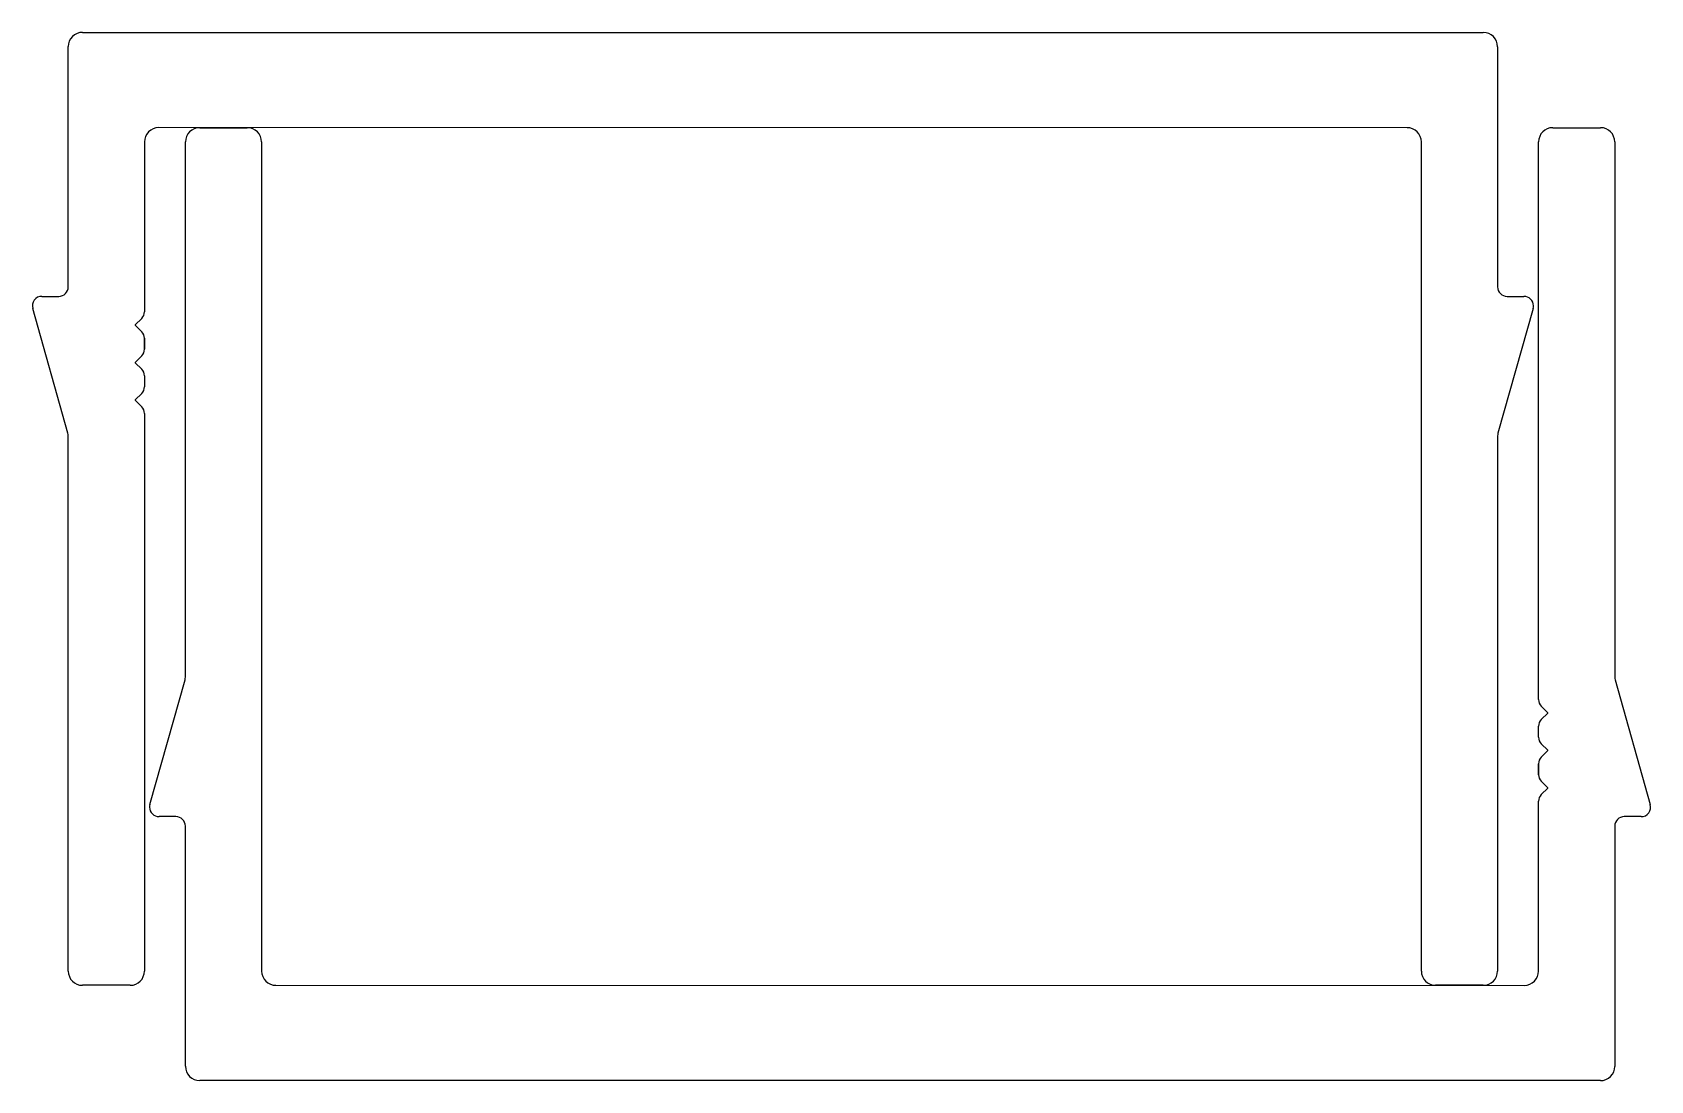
# Model space of a CAD drawing. Extents: x -22.9 to 20.2, y 0 to 28.
import ezdxf

# ---------------------------------------------------------------- set-up
doc = ezdxf.new("R2010")
doc.units = 0
doc.layers.add('1', color=7, linetype='CONTINUOUS')

msp = doc.modelspace()

# ---------------------------------------------------------------- linework, layer by layer
at = {"layer": '1', "color": 7, "linetype": 'CONTINUOUS'}
for p, q in [((-21.597, 27.972), (15.741, 27.971)), ((-21.978, 21.19), (-21.978, 27.591)), ((16.122, 27.59), (16.122, 21.189)), ((-19.946, 25.051), (-19.946, 20.524)), ((13.709, 25.431), (-19.565, 25.432)), ((-18.855, 10.786), (-18.855, 25.05)), ((-18.474, 25.431), (-17.204, 25.431)), ((-16.823, 25.05), (-16.823, 2.953)), ((14.09, 2.953), (14.09, 25.05)), ((17.214, 10.186), (17.214, 25.05)), ((17.595, 25.431), (18.865, 25.431)), ((19.246, 25.05), (19.246, 10.785)), ((-22.68, 20.936), (-22.232, 20.936)), ((16.376, 20.935), (16.824, 20.935)), ((-21.987, 17.287), (-22.924, 20.613)), ((-20.019, 20.347), (-20.19, 20.176)), ((-19.946, 20.524), (-19.946, 20.524)), ((-19.946, 20.524), (-19.946, 20.524)), ((17.069, 20.612), (16.132, 17.285)), ((-20.19, 20.165), (-20.019, 19.993)), ((-19.946, 19.817), (-19.946, 19.524)), ((-19.946, 19.524), (-19.946, 19.817)), ((-19.946, 19.817), (-19.946, 19.524)), ((-19.946, 19.524), (-19.946, 19.817)), ((-19.946, 19.817), (-19.946, 19.524)), ((-20.019, 19.347), (-20.19, 19.176)), ((-20.19, 19.165), (-20.019, 18.993)), ((-19.946, 18.817), (-19.946, 18.524)), ((-20.019, 18.347), (-20.19, 18.176)), ((-20.19, 18.165), (-20.019, 17.994)), ((-19.946, 17.817), (-19.946, 2.953)), ((-21.978, 2.953), (-21.978, 17.218)), ((16.122, 17.216), (16.122, 2.953)), ((-19.801, 7.391), (-18.864, 10.718)), ((19.255, 10.716), (20.192, 7.39)), ((17.458, 9.838), (17.287, 10.009)), ((17.287, 9.656), (17.458, 9.827)), ((17.214, 9.186), (17.214, 9.479)), ((17.458, 8.838), (17.287, 9.009)), ((17.287, 8.656), (17.458, 8.827)), ((17.214, 8.186), (17.214, 8.479)), ((17.214, 8.479), (17.214, 8.186)), ((17.214, 8.186), (17.214, 8.479)), ((17.214, 8.479), (17.214, 8.186)), ((17.214, 8.186), (17.214, 8.479)), ((17.458, 7.838), (17.287, 8.01)), ((17.287, 7.656), (17.458, 7.827)), ((17.214, 2.952), (17.214, 7.479)), ((17.214, 7.479), (17.214, 7.479)), ((17.214, 7.479), (17.214, 7.479)), ((-19.109, 7.068), (-19.556, 7.068)), ((19.948, 7.067), (19.5, 7.067)), ((-18.855, 0.413), (-18.855, 6.814)), ((19.246, 6.813), (19.246, 0.412)), ((-20.327, 2.572), (-21.597, 2.572)), ((-16.442, 2.572), (16.833, 2.571)), ((15.741, 2.572), (14.471, 2.572)), ((18.865, 0.031), (-18.474, 0.032))]:
    msp.add_line(p, q, dxfattribs=at)
for centre, radius, start, end in [((-21.597, 27.591), 0.381, 89.9982, 180), ((15.741, 27.59), 0.381, 0, 89.9982), ((-19.565, 25.051), 0.381, 89.9982, 180), ((-18.474, 25.05), 0.381, 90, 180), ((-17.204, 25.05), 0.381, 360, 90), ((13.709, 25.05), 0.381, 360, 89.9982), ((17.595, 25.05), 0.381, 90, 180), ((18.865, 25.05), 0.381, 0, 90), ((-22.232, 21.19), 0.254, 270, 360), ((16.376, 21.189), 0.254, 180, 270), ((-22.68, 20.682), 0.254, 90, 195.7296), ((16.824, 20.681), 0.254, 360, 90), ((-20.196, 20.524), 0.25, 315, 360), ((16.824, 20.681), 0.254, 344.2704, 360), ((-20.185, 20.17), 0.008, 135, 225), ((-20.196, 19.817), 0.25, 0, 45), ((-20.196, 19.524), 0.25, 315, 360), ((-20.185, 19.17), 0.008, 135, 225), ((-20.196, 18.817), 0.25, 360, 45), ((-20.185, 18.17), 0.008, 135, 225), ((-20.196, 18.524), 0.25, 315, 360), ((-20.196, 17.817), 0.25, 0, 45), ((-22.232, 17.218), 0.254, 0, 15.7296), ((16.376, 17.216), 0.254, 164.2704, 180), ((-19.109, 10.786), 0.254, 344.2704, 0), ((19.5, 10.785), 0.254, 180, 195.7296), ((17.464, 10.186), 0.25, 180, 225), ((17.464, 9.479), 0.25, 135, 180), ((17.453, 9.833), 0.008, 315, 45), ((17.464, 9.186), 0.25, 180, 225), ((17.464, 8.479), 0.25, 135, 180), ((17.453, 8.833), 0.008, 315, 45), ((17.464, 8.186), 0.25, 180, 225), ((17.453, 7.833), 0.008, 315, 45), ((-19.556, 7.322), 0.254, 164.2704, 180), ((17.464, 7.479), 0.25, 135, 180), ((19.948, 7.321), 0.254, 270, 15.7296), ((-19.556, 7.322), 0.254, 180, 270), ((-19.109, 6.814), 0.254, 0, 90), ((19.5, 6.813), 0.254, 90, 180), ((-21.597, 2.953), 0.381, 180, 270), ((-20.327, 2.953), 0.381, 270, 0), ((-16.442, 2.953), 0.381, 180, 269.9982), ((14.471, 2.953), 0.381, 180, 270), ((15.741, 2.953), 0.381, 270, 360), ((16.833, 2.952), 0.381, 269.9982, 360), ((-18.474, 0.413), 0.381, 180, 269.9982), ((18.865, 0.412), 0.381, 269.9982, 0)]:
    msp.add_arc(centre, radius, start, end, dxfattribs=at)

doc.saveas('drawing.dxf')
